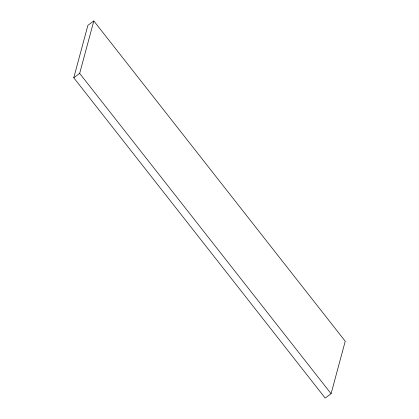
<?xml version="1.0" encoding="UTF-8"?>
<svg xmlns="http://www.w3.org/2000/svg" width="419" height="419" viewBox="0 0 419 419"><rect width="100%" height="100%" fill="white"/><g stroke="black" fill="none" stroke-linecap="round" stroke-linejoin="round"><path stroke-width="0.63" d="M73.76 77.766L87.911 25.318L93.819 20.95L345.24 341.234L331.089 393.682L325.181 398.05L73.76 77.766L79.668 73.398L93.819 20.95M79.668 73.398L331.089 393.682"/></g></svg>
